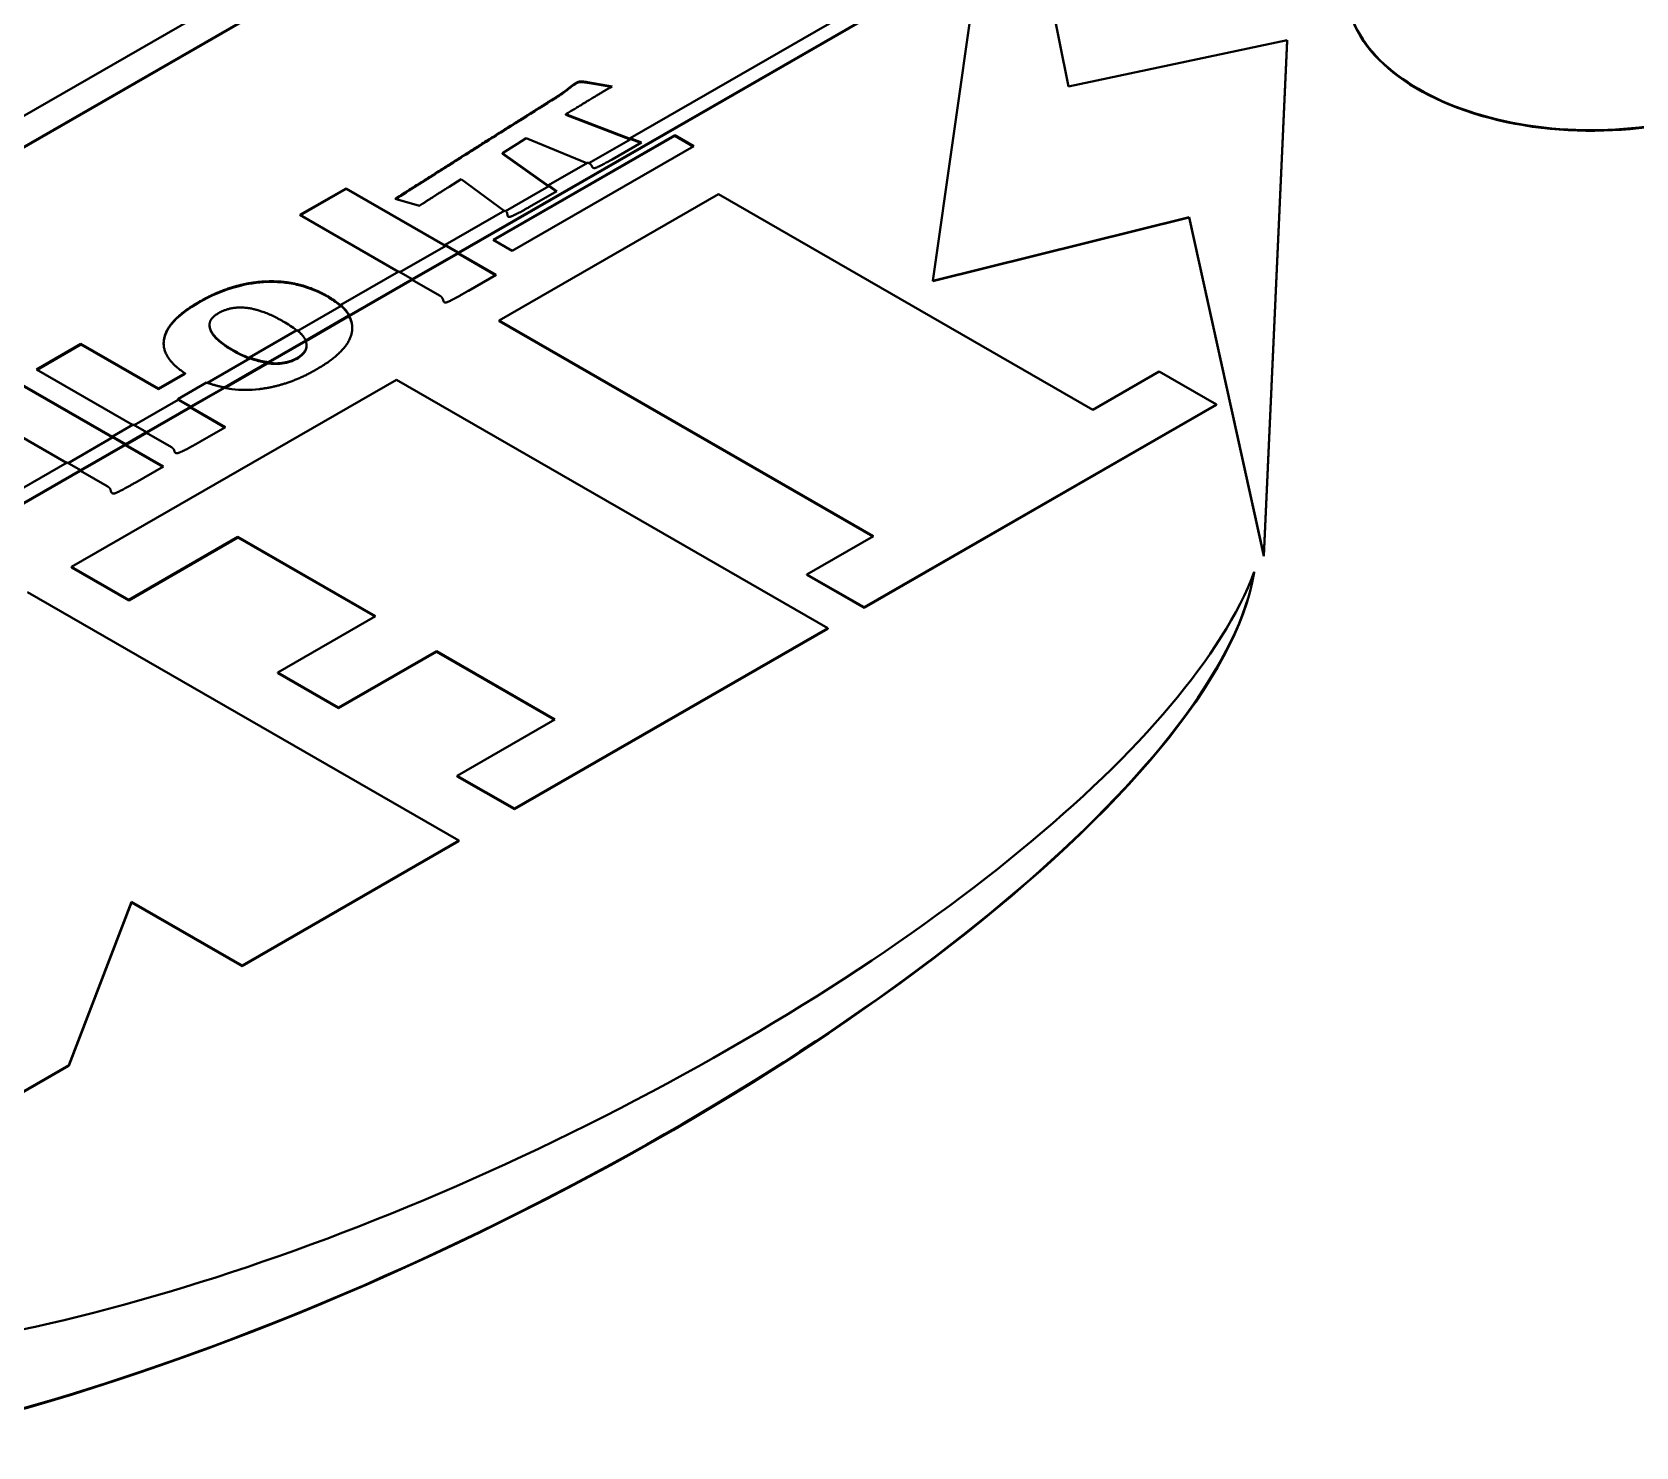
# Model space of a CAD drawing. Header units: millimetres. Extents: x 0 to 1682, y 0 to 1188.
# Drawn here: x 1456.99 to 1465.42, y 1055.87 to 1063.31 of the extents above; entities that cross this region are included whole.
import ezdxf

# ---------------------------------------------------------------- set-up
doc = ezdxf.new("R2010")
doc.units = ezdxf.units.MM
doc.header["$LTSCALE"] = 2
doc.layers.add('가시적인 것(ISO)', color=3, linetype='Continuous', lineweight=40)
doc.layers.add('가시적인 좁은 것(ISO)', color=3, linetype='Continuous', lineweight=35)

msp = doc.modelspace()

# ---------------------------------------------------------------- linework, layer by layer
at = {"layer": '가시적인 것(ISO)'}
for p, q in [((1465.6049, 1067.8551), (1453.0184, 1060.607)), ((1453.1599, 1060.5256), (1465.7464, 1067.7737)), ((1465.7464, 1067.7704), (1453.1627, 1060.5239)), ((1462.4397, 1063.0225), (1462.2639, 1063.8951)), ((1461.9843, 1063.8156), (1460.1344, 1062.7503)), ((1461.9718, 1063.7269), (1459.2313, 1062.1488)), ((1461.9712, 1063.7233), (1459.2313, 1062.1455)), ((1461.9718, 1063.7269), (1461.7266, 1062.0005)), ((1463.5909, 1063.2654), (1462.4397, 1063.0225)), ((1463.4677, 1060.5554), (1463.5909, 1063.2654)), ((1463.5909, 1063.2622), (1463.4677, 1060.5521)), ((1463.5909, 1063.2622), (1463.5909, 1063.2654)), ((1459.9095, 1063.042), (1459.9095, 1063.0453)), ((1459.9095, 1063.0453), (1460.0387, 1063.0221)), ((1459.9095, 1063.042), (1460.0343, 1063.0196)), ((1459.7853, 1062.9904), (1459.7853, 1062.9936)), ((1459.7203, 1062.9482), (1459.7203, 1062.9515)), ((1459.7952, 1062.8729), (1459.7952, 1062.8762)), ((1459.7952, 1062.8762), (1460.1344, 1062.747)), ((1459.7952, 1062.8729), (1460.1344, 1062.7437)), ((1459.4127, 1062.2154), (1460.3685, 1062.7658)), ((1459.4155, 1062.2138), (1460.3685, 1062.7625)), ((1459.5369, 1062.718), (1459.4621, 1062.672)), ((1460.4689, 1062.708), (1459.513, 1062.1576)), ((1459.5863, 1062.7502), (1459.5369, 1062.718)), ((1459.9062, 1062.619), (1459.5863, 1062.7502)), ((1460.1378, 1062.7457), (1459.9168, 1062.6185)), ((1460.1933, 1062.7279), (1460.0387, 1062.6388)), ((1460.1344, 1062.7503), (1460.1933, 1062.7279)), ((1460.1344, 1062.747), (1460.1344, 1062.7503)), ((1460.1378, 1062.7457), (1460.1899, 1062.7259)), ((1460.3685, 1062.7625), (1460.3685, 1062.7658)), ((1460.3685, 1062.7658), (1460.4689, 1062.708)), ((1460.3685, 1062.7625), (1460.466, 1062.7064)), ((1459.4621, 1062.6687), (1459.4621, 1062.672)), ((1459.4621, 1062.672), (1459.7038, 1062.4991)), ((1459.4621, 1062.6687), (1459.7038, 1062.4958)), ((1459.9101, 1062.6211), (1459.7038, 1062.5023)), ((1459.2441, 1062.5342), (1459.1816, 1062.4944)), ((1459.4713, 1062.3684), (1459.2441, 1062.5342)), ((1458.396, 1062.3461), (1458.6395, 1062.4863)), ((1458.3989, 1062.3445), (1458.6395, 1062.4831)), ((1458.6395, 1062.4831), (1458.6395, 1062.4863)), ((1458.6395, 1062.4863), (1459.1606, 1062.1862)), ((1458.6395, 1062.4831), (1459.1606, 1062.183)), ((1460.5991, 1062.455), (1459.4454, 1061.7907)), ((1459.7064, 1062.4973), (1459.4788, 1062.3662)), ((1459.7475, 1062.4711), (1459.6044, 1062.3887)), ((1459.7038, 1062.5023), (1459.7475, 1062.4711)), ((1459.7038, 1062.4991), (1459.7038, 1062.5023)), ((1459.7064, 1062.4973), (1459.7449, 1062.4697)), ((1462.5674, 1061.3216), (1460.5991, 1062.455)), ((1459.0253, 1062.3949), (1458.897, 1062.4309)), ((1459.4738, 1062.3699), (1459.1606, 1062.1895)), ((1459.4785, 1062.3664), (1459.4738, 1062.3699)), ((1458.9143, 1062.0477), (1458.396, 1062.3461)), ((1461.7266, 1062.0005), (1463.0747, 1062.3354)), ((1463.0747, 1062.3321), (1461.7266, 1061.9972)), ((1463.0747, 1062.3354), (1463.4677, 1060.5554)), ((1463.0747, 1062.3321), (1463.0747, 1062.3354)), ((1463.4677, 1060.5521), (1463.0747, 1062.3321)), ((1459.513, 1062.1576), (1459.4127, 1062.2154)), ((1459.1634, 1062.1846), (1458.9228, 1062.046)), ((1459.2285, 1062.1472), (1458.9878, 1062.0086)), ((1459.2285, 1062.1439), (1458.9879, 1062.0053)), ((1459.1606, 1062.1895), (1459.2313, 1062.1488)), ((1459.1606, 1062.1862), (1459.1606, 1062.1895)), ((1459.1634, 1062.1846), (1459.2285, 1062.1472)), ((1459.2285, 1062.1472), (1459.2285, 1062.1439)), ((1459.2285, 1062.1439), (1459.4263, 1062.03)), ((1459.2313, 1062.1488), (1459.2313, 1062.1455)), ((1459.2313, 1062.1455), (1459.4291, 1062.0316)), ((1458.9171, 1062.0493), (1458.6112, 1061.8731)), ((1458.9878, 1062.0086), (1458.9171, 1062.0493)), ((1459.4291, 1062.0316), (1459.2827, 1061.9473)), ((1458.9878, 1062.0086), (1458.656, 1061.8175)), ((1458.9878, 1062.0053), (1458.656, 1061.8142)), ((1458.9878, 1062.0053), (1458.9878, 1062.0086)), ((1459.1306, 1061.9231), (1458.9878, 1062.0053)), ((1461.7266, 1061.9972), (1461.7266, 1062.0005)), ((1458.6133, 1061.8678), (1458.3857, 1061.7367)), ((1458.6546, 1061.8167), (1458.427, 1061.6856)), ((1458.6546, 1061.8134), (1458.427, 1061.6823)), ((1459.4454, 1061.7907), (1461.4137, 1060.6572)), ((1459.4454, 1061.7874), (1459.4454, 1061.7907)), ((1461.4109, 1060.6556), (1459.4454, 1061.7874)), ((1457.9211, 1061.7642), (1457.9211, 1061.7675)), ((1457.9255, 1061.7422), (1457.9255, 1061.7455)), ((1458.3811, 1061.7406), (1458.1311, 1061.5967)), ((1457.0108, 1061.5333), (1457.2444, 1061.6678)), ((1457.0137, 1061.5317), (1457.2444, 1061.6645)), ((1457.2444, 1061.6678), (1457.6524, 1061.4329)), ((1457.2444, 1061.6645), (1457.2444, 1061.6678)), ((1457.2444, 1061.6645), (1457.6524, 1061.4296)), ((1458.427, 1061.6856), (1458.2291, 1061.5717)), ((1458.427, 1061.6823), (1458.2291, 1061.5684)), ((1458.4315, 1061.6568), (1458.4315, 1061.6601)), ((1457.516, 1061.2424), (1457.0108, 1061.5333)), ((1458.1345, 1061.5921), (1457.9104, 1061.4631)), ((1458.2245, 1061.569), (1457.9991, 1061.4392)), ((1458.2245, 1061.5657), (1457.9991, 1061.4359)), ((1458.234, 1061.5646), (1458.234, 1061.5679)), ((1462.9173, 1061.5231), (1462.5674, 1061.3216)), ((1463.218, 1061.3499), (1462.9173, 1061.5231)), ((1456.8891, 1061.4783), (1457.4102, 1061.1783)), ((1456.8891, 1061.4751), (1457.4102, 1061.175)), ((1458.9041, 1061.479), (1457.1955, 1060.4951)), ((1457.6524, 1061.4329), (1457.7923, 1061.5134)), ((1457.6524, 1061.4296), (1457.7923, 1061.5101)), ((1457.905, 1061.465), (1457.7536, 1061.3779)), ((1457.7923, 1061.5101), (1457.7923, 1061.5134)), ((1457.9991, 1061.4392), (1457.8231, 1061.3379)), ((1457.9991, 1061.436), (1457.8231, 1061.3346)), ((1461.1732, 1060.1723), (1458.9041, 1061.479)), ((1457.7552, 1061.3737), (1457.5245, 1061.2408)), ((1457.6524, 1061.4296), (1457.6524, 1061.4329)), ((1457.7536, 1061.3727), (1457.7536, 1061.3779)), ((1457.7536, 1061.3779), (1457.8231, 1061.3379)), ((1457.7552, 1061.3737), (1457.8203, 1061.3362)), ((1457.1688, 1061.0425), (1456.6506, 1061.341)), ((1457.8203, 1061.3362), (1457.5895, 1061.2033)), ((1457.8203, 1061.3329), (1457.5895, 1061.2001)), ((1457.8203, 1061.3362), (1457.8203, 1061.3329)), ((1457.8203, 1061.3329), (1458.0016, 1061.2285)), ((1457.8231, 1061.3379), (1457.8231, 1061.3346)), ((1457.8231, 1061.3346), (1458.0045, 1061.2301)), ((1461.3645, 1060.2825), (1463.218, 1061.3499)), ((1463.218, 1061.3466), (1461.3645, 1060.2793)), ((1463.218, 1061.3466), (1463.218, 1061.3499)), ((1457.5188, 1061.2441), (1457.4102, 1061.1815)), ((1457.5895, 1061.2033), (1457.4809, 1061.1408)), ((1457.5895, 1061.2001), (1457.4809, 1061.1375)), ((1457.5895, 1061.2033), (1457.5188, 1061.2441)), ((1457.5895, 1061.2001), (1457.5895, 1061.2033)), ((1457.7215, 1061.124), (1457.5895, 1061.2001)), ((1458.0045, 1061.2301), (1457.8696, 1061.1525)), ((1457.413, 1061.1766), (1457.1773, 1061.0409)), ((1457.4781, 1061.1392), (1457.2424, 1061.0034)), ((1457.4781, 1061.1359), (1457.2424, 1061.0002)), ((1457.4102, 1061.1815), (1457.4809, 1061.1408)), ((1457.4102, 1061.1783), (1457.4102, 1061.1815)), ((1457.413, 1061.1766), (1457.4781, 1061.1392)), ((1457.4781, 1061.1392), (1457.4781, 1061.1359)), ((1457.4781, 1061.1359), (1457.6759, 1061.022)), ((1457.4809, 1061.1408), (1457.4809, 1061.1375)), ((1457.4809, 1061.1375), (1457.6788, 1061.0236)), ((1457.1717, 1061.0442), (1456.6564, 1060.7474)), ((1457.2424, 1061.0034), (1457.1717, 1061.0442)), ((1457.6788, 1061.0236), (1457.5291, 1060.9374)), ((1457.2424, 1061.0034), (1456.5713, 1060.617)), ((1457.2424, 1061.0002), (1456.5713, 1060.6137)), ((1457.2424, 1061.0002), (1457.2424, 1061.0034)), ((1457.3826, 1060.9194), (1457.2424, 1061.0002)), ((1457.4963, 1060.3219), (1458.0706, 1060.6526)), ((1458.0706, 1060.6494), (1457.4963, 1060.3186)), ((1458.0706, 1060.6526), (1458.7949, 1060.2355)), ((1458.0706, 1060.6494), (1458.0706, 1060.6526)), ((1458.7921, 1060.2339), (1458.0706, 1060.6494)), ((1461.4137, 1060.6572), (1461.0638, 1060.4557)), ((1463.4677, 1060.5521), (1463.4677, 1060.5554)), ((1457.1955, 1060.4918), (1457.1955, 1060.4951)), ((1457.1955, 1060.4951), (1457.4963, 1060.3219)), ((1457.4963, 1060.3186), (1457.1955, 1060.4918)), ((1461.0638, 1060.4524), (1461.0638, 1060.4557)), ((1461.0638, 1060.4557), (1461.3645, 1060.2825)), ((1461.3645, 1060.2793), (1461.0638, 1060.4524)), ((1463.4169, 1060.4649), (1463.4169, 1060.4681)), ((1459.2332, 1059.0552), (1456.9642, 1060.3618)), ((1457.4963, 1060.3186), (1457.4963, 1060.3219)), ((1461.3645, 1060.2793), (1461.3645, 1060.2825)), ((1458.7949, 1060.2355), (1458.2807, 1059.9394)), ((1459.5247, 1059.2231), (1461.1732, 1060.1723)), ((1461.1732, 1060.1691), (1461.1732, 1060.1723)), ((1461.1732, 1060.1691), (1459.5247, 1059.2198)), ((1458.6001, 1059.7555), (1459.1143, 1060.0516)), ((1459.1143, 1060.0484), (1458.6001, 1059.7523)), ((1459.1143, 1060.0516), (1459.7382, 1059.6923)), ((1459.1143, 1060.0484), (1459.1143, 1060.0516)), ((1459.7354, 1059.6907), (1459.1143, 1060.0484)), ((1458.2807, 1059.9394), (1458.6001, 1059.7555)), ((1458.2807, 1059.9362), (1458.2807, 1059.9394)), ((1458.6001, 1059.7523), (1458.2807, 1059.9362)), ((1458.6001, 1059.7523), (1458.6001, 1059.7555)), ((1459.7382, 1059.6923), (1459.224, 1059.3962)), ((1459.224, 1059.3962), (1459.5247, 1059.2231)), ((1459.224, 1059.393), (1459.224, 1059.3962)), ((1459.5247, 1059.2198), (1459.224, 1059.393)), ((1459.5247, 1059.2198), (1459.5247, 1059.2231)), ((1458.0921, 1058.3981), (1459.2332, 1059.0552)), ((1459.2332, 1059.0519), (1458.0921, 1058.3948)), ((1459.2332, 1059.0519), (1459.2332, 1059.0552)), ((1457.18, 1057.8729), (1457.51, 1058.7333)), ((1457.51, 1058.7301), (1457.18, 1057.8696)), ((1457.51, 1058.7333), (1458.0921, 1058.3981)), ((1457.51, 1058.7301), (1457.51, 1058.7333)), ((1458.0921, 1058.3948), (1457.51, 1058.7301)), ((1458.0921, 1058.3948), (1458.0921, 1058.3981)), ((1456.6581, 1057.5723), (1457.18, 1057.8729)), ((1457.18, 1057.8696), (1456.6581, 1057.569)), ((1457.18, 1057.8696), (1457.18, 1057.8729))]:
    msp.add_line(p, q, dxfattribs=at)
for centre, major_axis, ratio, start_param, end_param in [((1465.1903, 1063.5325), (-1.2855, 0), 0.575862, 5.497787, 8.63938), ((1465.1903, 1063.5293), (-1.2855, 0), 0.575862, 0, 2.356194), ((1458.5547, 1058.5555), (4.8147, 2.325), 0.326605, 2.165371, 6.056726), ((1458.5547, 1058.5523), (4.8147, 2.325), 0.326605, 2.985163, 6.056726), ((1458.9518, 1058.9478), (-4.4785, -2.1345), 0.336101, 5.486526, 9.089476)]:
    msp.add_ellipse(centre, major_axis=major_axis, ratio=ratio, start_param=start_param, end_param=end_param, dxfattribs=at)
for points, degree in [([(1459.8232, 1063.023), (1459.8478, 1063.0429), (1459.861, 1063.0467)], 2), ([(1459.861, 1063.0467), (1459.8741, 1063.0505), (1459.9095, 1063.0453)], 2), ([(1459.7203, 1062.9515), (1459.7557, 1062.9728), (1459.7853, 1062.9936)], 2), ([(1459.7853, 1062.9936), (1459.8009, 1063.0055), (1459.8232, 1063.023)], 2), ([(1460.0387, 1063.0221), (1459.9877, 1062.9927), (1459.9186, 1062.951)], 2), ([(1459.3387, 1062.7109), (1459.5583, 1062.8496), (1459.7203, 1062.9515)], 2), ([(1459.9186, 1062.951), (1459.8725, 1062.9226), (1459.7952, 1062.8762)], 2), ([(1458.897, 1062.4309), (1459.1281, 1062.5782), (1459.3387, 1062.7109)], 2), ([(1459.9063, 1062.6189), (1459.9063, 1062.6189), (1459.9063, 1062.619), (1459.9062, 1062.619)], 3), ([(1459.926, 1062.6128), (1459.9198, 1062.6179), (1459.9101, 1062.6211)], 2), ([(1460.0387, 1062.6388), (1459.9712, 1062.6), (1459.9523, 1062.5938)], 2), ([(1459.9334, 1062.6009), (1459.9293, 1062.609), (1459.926, 1062.6128)], 2), ([(1459.9523, 1062.5938), (1459.9391, 1062.59), (1459.9334, 1062.6009)], 2), ([(1459.1816, 1062.4944), (1459.1232, 1062.4579), (1459.0968, 1062.4409)], 2), ([(1459.0968, 1062.4409), (1459.0516, 1062.412), (1459.0253, 1062.3949)], 2), ([(1459.4867, 1062.3579), (1459.4843, 1062.3631), (1459.4785, 1062.3664)], 2), ([(1459.6044, 1062.3887), (1459.5254, 1062.3432), (1459.5032, 1062.3371)], 2), ([(1459.4884, 1062.3475), (1459.4867, 1062.3541), (1459.4867, 1062.3579)], 2), ([(1459.5032, 1062.3371), (1459.4884, 1062.3323), (1459.4884, 1062.3475)], 2), ([(1457.8647, 1061.8886), (1458.0423, 1061.9909), (1458.2258, 1061.997)], 2), ([(1458.2258, 1061.997), (1458.3977, 1062.0022), (1458.5408, 1061.9198)], 2), ([(1459.2827, 1061.9473), (1459.1923, 1061.8952), (1459.17, 1061.8871)], 2), ([(1457.6812, 1061.691), (1457.6969, 1061.7919), (1457.8647, 1061.8886)], 2), ([(1458.1196, 1061.8573), (1458.0333, 1061.8672), (1457.9691, 1061.8303)], 2), ([(1458.5408, 1061.9198), (1458.5673, 1061.9045), (1458.5912, 1061.8879), (1458.6112, 1061.8698)], 3), ([(1458.6112, 1061.8731), (1458.6408, 1061.8462), (1458.656, 1061.8175)], 2), ([(1458.6112, 1061.8698), (1458.6112, 1061.8709), (1458.6112, 1061.872), (1458.6112, 1061.8731)], 3), ([(1459.1454, 1061.9089), (1459.1404, 1061.9174), (1459.1306, 1061.9231)], 2), ([(1459.1511, 1061.8961), (1459.1487, 1061.9051), (1459.1454, 1061.9089)], 2), ([(1459.17, 1061.8871), (1459.1536, 1061.8814), (1459.1511, 1061.8961)], 2), ([(1457.9691, 1061.8303), (1457.9066, 1061.7943), (1457.9255, 1061.7455)], 2), ([(1458.3088, 1061.7862), (1458.2052, 1061.8459), (1458.1196, 1061.8573)], 2), ([(1458.3788, 1061.7393), (1458.3582, 1061.7561), (1458.3336, 1061.772), (1458.3088, 1061.7862)], 3), ([(1458.6546, 1061.8167), (1458.6546, 1061.8156), (1458.6546, 1061.8145), (1458.6546, 1061.8134)], 3), ([(1458.6546, 1061.8134), (1458.6661, 1061.7927), (1458.6718, 1061.7714), (1458.672, 1061.7497)], 3), ([(1458.656, 1061.8175), (1458.656, 1061.8164), (1458.656, 1061.8153), (1458.656, 1061.8142)], 3), ([(1457.7923, 1061.5134), (1457.6664, 1061.5953), (1457.6812, 1061.691)], 2), ([(1457.9211, 1061.7642), (1457.9211, 1061.7569), (1457.9227, 1061.7495), (1457.9255, 1061.7422)], 3), ([(1457.9255, 1061.7455), (1457.9428, 1061.6939), (1458.0456, 1061.6347)], 2), ([(1458.427, 1061.6856), (1458.4157, 1061.7118), (1458.3811, 1061.7406)], 2), ([(1458.6716, 1061.7403), (1458.6601, 1061.6351), (1458.4824, 1061.5328)], 2), ([(1457.6797, 1061.6694), (1457.6798, 1061.6755), (1457.6803, 1061.6816), (1457.6812, 1061.6878)], 3), ([(1458.0456, 1061.6347), (1458.0715, 1061.6198), (1458.1004, 1061.6052), (1458.1311, 1061.5934)], 3), ([(1458.0456, 1061.6314), (1458.0714, 1061.6166), (1458.1002, 1061.602), (1458.1311, 1061.5901)], 3), ([(1458.3804, 1061.5935), (1458.4446, 1061.6304), (1458.4281, 1061.6797)], 2), ([(1458.427, 1061.6823), (1458.427, 1061.6834), (1458.427, 1061.6845), (1458.427, 1061.6856)], 3), ([(1458.4281, 1061.6797), (1458.4278, 1061.6806), (1458.4274, 1061.6815), (1458.427, 1061.6823)], 3), ([(1458.1311, 1061.5967), (1458.1819, 1061.5772), (1458.2291, 1061.5717)], 2), ([(1458.1311, 1061.5934), (1458.1311, 1061.5945), (1458.1311, 1061.5956), (1458.1311, 1061.5967)], 3), ([(1458.4824, 1061.5328), (1458.3343, 1061.4476), (1458.1805, 1061.43)], 2), ([(1458.2245, 1061.569), (1458.2245, 1061.5679), (1458.2245, 1061.5668), (1458.2245, 1061.5657)], 3), ([(1458.2245, 1061.5657), (1458.2276, 1061.5653), (1458.2308, 1061.5649), (1458.234, 1061.5646)], 3), ([(1458.2291, 1061.5717), (1458.2291, 1061.5706), (1458.2291, 1061.5695), (1458.2291, 1061.5684)], 3), ([(1458.2291, 1061.5684), (1458.2307, 1061.5682), (1458.2324, 1061.568), (1458.234, 1061.5679)], 3), ([(1458.234, 1061.5679), (1458.3179, 1061.5575), (1458.3804, 1061.5935)], 2), ([(1457.9991, 1061.4392), (1457.9508, 1061.4481), (1457.905, 1061.465)], 2), ([(1457.9991, 1061.436), (1457.9991, 1061.437), (1457.9991, 1061.4381), (1457.9991, 1061.4392)], 3), ([(1457.7322, 1061.1141), (1457.7281, 1061.1202), (1457.7215, 1061.124)], 2), ([(1457.7363, 1061.1041), (1457.7339, 1061.1112), (1457.7322, 1061.1141)], 2), ([(1457.7569, 1061.0942), (1457.7396, 1061.089), (1457.7363, 1061.1041)], 2), ([(1457.8696, 1061.1525), (1457.7824, 1061.1022), (1457.7569, 1061.0942)], 2), ([(1457.5291, 1060.9374), (1457.4452, 1060.8891), (1457.4221, 1060.8815)], 2), ([(1457.3974, 1060.9071), (1457.3917, 1060.9142), (1457.3826, 1060.9194)], 2), ([(1457.4024, 1060.8929), (1457.3999, 1060.9019), (1457.3974, 1060.9071)], 2), ([(1457.4221, 1060.8815), (1457.4065, 1060.8773), (1457.4024, 1060.8929)], 2)]:
    msp.add_open_spline(points, degree=degree, dxfattribs=at)
for points, knots in [([(1459.8232, 1063.0197), (1459.8332, 1063.0278), (1459.8435, 1063.0353), (1459.8552, 1063.0413), (1459.8581, 1063.0426), (1459.861, 1063.0434)], [-0.01024288, -0.01024288, -0.01024288, -0.01024288, -0.00240324, -0.00240324, 0, 0, 0, 0]), ([(1459.861, 1063.0434), (1459.8634, 1063.0441), (1459.8662, 1063.0445), (1459.8725, 1063.045), (1459.8762, 1063.0451), (1459.8893, 1063.0447), (1459.9002, 1063.0434), (1459.9095, 1063.042)], [-0.01185563, -0.01185563, -0.01185563, -0.01185563, -0.00981297, -0.00981297, -0.00718462, -0.00718462, 0, 0, 0, 0]), ([(1459.7203, 1062.9482), (1459.7319, 1062.9552), (1459.7432, 1062.9622), (1459.7648, 1062.9763), (1459.7752, 1062.9833), (1459.7853, 1062.9904)], [-0.02446534, -0.02446534, -0.02446534, -0.02446534, -0.01195556, -0.01195556, 0, 0, 0, 0]), ([(1459.7853, 1062.9904), (1459.791, 1062.9947), (1459.7969, 1062.9993), (1459.8094, 1063.0089), (1459.8164, 1063.0144), (1459.8232, 1063.0197)], [-0.01569191, -0.01569191, -0.01569191, -0.01569191, -0.00859669, -0.00859669, 0, 0, 0, 0]), ([(1459.3387, 1062.7076), (1459.4066, 1062.7505), (1459.4759, 1062.7942), (1459.6021, 1062.8739), (1459.662, 1062.9115), (1459.7203, 1062.9482)], [-0.1404935, -0.1404935, -0.1404935, -0.1404935, -0.0648055, -0.0648055, 0, 0, 0, 0]), ([(1458.9005, 1062.4299), (1458.9745, 1062.4771), (1459.0487, 1062.5243), (1459.1947, 1062.6167), (1459.2667, 1062.6623), (1459.3387, 1062.7076)], [-0.1627544, -0.1627544, -0.1627544, -0.1627544, -0.0799956, -0.0799956, 0, 0, 0, 0]), ([(1457.8647, 1061.8853), (1457.9242, 1061.9196), (1457.9929, 1061.9507), (1458.1193, 1061.9838), (1458.1713, 1061.9919), (1458.2258, 1061.9938)], [-0.1041273, -0.1041273, -0.1041273, -0.1041273, -0.0408859, -0.0408859, 0, 0, 0, 0]), ([(1458.2258, 1061.9938), (1458.254, 1061.9946), (1458.2821, 1061.9937), (1458.3377, 1061.9881), (1458.3645, 1061.9834), (1458.4473, 1061.9631), (1458.4972, 1061.9417), (1458.5408, 1061.9165)], [-0.08861694, -0.08861694, -0.08861694, -0.08861694, -0.0674188, -0.0674188, -0.04627874, -0.04627874, 0, 0, 0, 0]), ([(1457.6812, 1061.6878), (1457.6839, 1061.7048), (1457.6897, 1061.7216), (1457.7078, 1061.7551), (1457.7201, 1061.7717), (1457.7684, 1061.8237), (1457.8144, 1061.8564), (1457.8647, 1061.8853)], [-0.0990421, -0.0990421, -0.0990421, -0.0990421, -0.07672946, -0.07672946, -0.05328415, -0.05328415, 0, 0, 0, 0]), ([(1458.5408, 1061.9165), (1458.5652, 1061.9025), (1458.5876, 1061.8872), (1458.6081, 1061.8693), (1458.6097, 1061.8679), (1458.6112, 1061.8666)], [-0.08775559, -0.08775559, -0.08775559, -0.08775559, -0.0618532, -0.0618532, -0.05976146, -0.05976146, -0.05976146, -0.05976146]), ([(1458.6133, 1061.8678), (1458.628, 1061.8543), (1458.6403, 1061.84), (1458.6515, 1061.8222), (1458.6531, 1061.8195), (1458.6546, 1061.8167)], [-0.05872977, -0.05872977, -0.05872977, -0.05872977, -0.03789321, -0.03789321, -0.03408394, -0.03408394, -0.03408394, -0.03408394]), ([(1458.656, 1061.8142), (1458.6604, 1061.8059), (1458.6639, 1061.7974), (1458.6713, 1061.7728), (1458.6729, 1061.7566), (1458.6716, 1061.7403)], [0.0549631, 0.0549631, 0.0549631, 0.0549631, 0.0663495, 0.0663495, 0.08756584, 0.08756584, 0.08756584, 0.08756584]), ([(1457.9255, 1061.7422), (1457.9319, 1061.7232), (1457.9464, 1061.7051), (1457.9866, 1061.668), (1458.0157, 1061.6486), (1458.0456, 1061.6314)], [-0.05687638, -0.05687638, -0.05687638, -0.05687638, -0.03170755, -0.03170755, 0, 0, 0, 0]), ([(1458.3804, 1061.5902), (1458.3925, 1061.5971), (1458.4032, 1061.6049), (1458.4195, 1061.6215), (1458.4252, 1061.6299), (1458.4305, 1061.6449), (1458.4315, 1061.6508), (1458.4315, 1061.6568)], [-0.04132494, -0.04132494, -0.04132494, -0.04132494, -0.02848768, -0.02848768, -0.0165146, -0.0165146, -0.00863767, -0.00863767, -0.00863767, -0.00863767]), ([(1458.1345, 1061.5921), (1458.1417, 1061.5894), (1458.149, 1061.5869), (1458.1777, 1061.5777), (1458.2006, 1061.5721), (1458.2245, 1061.569)], [-0.02711672, -0.02711672, -0.02711672, -0.02711672, -0.02080465, -0.02080465, -0.00242425, -0.00242425, -0.00242425, -0.00242425]), ([(1458.234, 1061.5646), (1458.2498, 1061.5626), (1458.2659, 1061.5618), (1458.2973, 1061.5632), (1458.312, 1061.5652), (1458.3467, 1061.5736), (1458.3647, 1061.5811), (1458.3804, 1061.5902)], [-0.04031721, -0.04031721, -0.04031721, -0.04031721, -0.02819881, -0.02819881, -0.01668648, -0.01668648, 0, 0, 0, 0]), ([(1458.1805, 1061.43), (1458.133, 1061.425), (1458.0854, 1061.4247), (1458.0248, 1061.4317), (1458.0118, 1061.4336), (1457.9991, 1061.436)], [0, 0, 0, 0, 0.03623177, 0.03623177, 0.04634803, 0.04634803, 0.04634803, 0.04634803])]:
    msp.add_open_spline(points, degree=3, knots=knots, dxfattribs=at)
at = {"layer": '가시적인 좁은 것(ISO)'}
for p, q in [((1459.861, 1063.0434), (1459.861, 1063.0467)), ((1459.8232, 1063.0197), (1459.8232, 1063.023)), ((1459.3387, 1062.7076), (1459.3387, 1062.7109)), ((1458.2258, 1061.9938), (1458.2258, 1061.997)), ((1457.8647, 1061.8853), (1457.8647, 1061.8886)), ((1458.5408, 1061.9165), (1458.5408, 1061.9198)), ((1457.6812, 1061.6878), (1457.6812, 1061.691)), ((1458.0456, 1061.6314), (1458.0456, 1061.6347)), ((1458.3804, 1061.5902), (1458.3804, 1061.5935))]:
    msp.add_line(p, q, dxfattribs=at)

doc.saveas('drawing.dxf')
